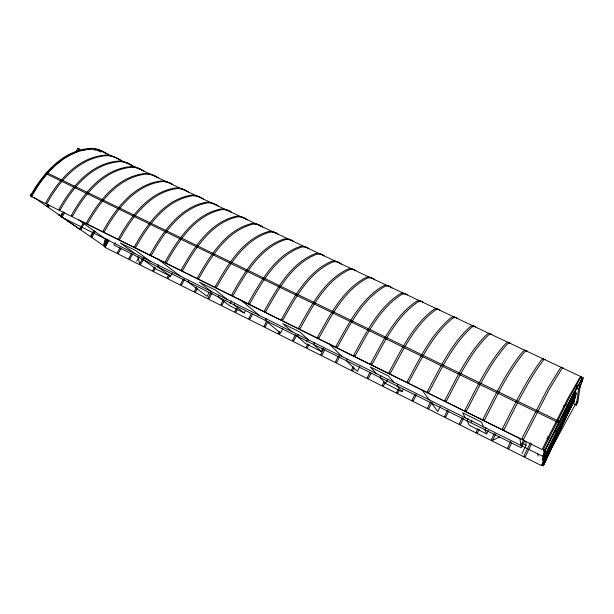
<?xml version="1.0" encoding="UTF-8"?>
<svg xmlns="http://www.w3.org/2000/svg" width="614" height="614" viewBox="0 0 614 614"><rect width="100%" height="100%" fill="white"/><g stroke="black" fill="none" stroke-linecap="round" stroke-linejoin="round"><path stroke-width="0.92" d="M537.933 456.11L538.017 454.045M544.342 456.501L542.715 459.84L543.674 460.523L542.699 460.032L543.106 455.849L544.365 453.278M542.86 462.519L543.559 462.864L542.86 462.519L544.119 459.794M543.804 453.247L544.58 453.631L543.804 453.247L545.055 450.515M575.487 392.108L544.111 456.57L543.083 456.056L544.319 453.531M574.681 397.342L573.867 403.981L576.346 405.156L577.82 402.132L580.207 385.815L578.158 384.855M574.911 395.447L575.379 391.663M545.324 456.555L544.802 460.73L543.82 460.239L544.288 456.056L545.324 456.563L576.293 393.075L575.264 392.584M545.93 458.42L546.506 454.145L545.47 453.631M576.346 405.156L578.58 389.153L580.207 385.815M104.879 239.959L103.536 245.416L104.265 245.777L105.478 245.308L107.066 238.869M104.265 245.777L105.854 239.33M576.661 385.753L577.444 386.122L576.078 389.092M573.215 402.477L575.126 395.47L574.098 394.971M574.22 400.412L575.172 396.959M576.078 393.666L575.149 392.814L576.078 393.666L545.293 456.778L544.265 456.263M576.293 393.075L574.328 400.19L544.802 460.73L576.815 401.771M581.036 378.308L581.143 377.917M582.064 378.792L582.179 378.401L580.084 382.683M579.271 388.424L582.717 379.529L582.548 378.293L574.052 392.76L566.031 408.087L545.163 449.862L543.359 465.75L573.814 400.973M544.495 451.459L577.644 386.191L544.495 451.459L543.375 450.899L544.035 449.394M573.683 401.241L543.336 465.635L541.962 464.944L543.528 461.743M543.643 462.35L542.308 465.044L542.837 464.077M553.928 442.963L543.244 465.512L543.766 464.545M557.082 436.117L559.93 430.069M561.971 425.74L564.903 419.661M565.632 417.965L573.438 401.533M530.289 442.94L523.957 455.964L525.315 456.647L531.578 443.769M60.617 216.65L545.439 457.637L575.226 395.47L574.95 395.876M554.511 442.226L555.24 440.706M557.512 422.693L558.349 420.981M558.31 423.084L559.147 421.365L47.938 173.271M544.603 453.408L545.432 451.704M576.193 388.677L577.444 386.122M556.768 430.905L557.558 429.293M542.699 460.032L544.38 456.586M543.812 460.769L541.448 465.619L104.833 247.319L108.486 240.665M575.379 396.368L545.086 458.497L544.073 457.99M575.287 396.705L545.032 458.904L544.027 458.405M543.574 462.687L544.411 460.984M566.438 415.801L567.275 414.097M569.347 409.837L573.092 402.162M574.305 400.09L544.825 460.538L543.843 460.047M524.77 440.445L521.179 447.767L113.92 245.017L115.194 242.683M521.984 453.646L526.106 445.242L525.799 441.573M510.733 441.458L507.609 447.798L508.96 448.473L511.692 442.924M523.734 439.693L520.872 445.518L519.912 438.496L78.607 219.85L105.278 238.861M494.308 433.645L491.33 439.662L492.666 440.33L499.558 436.999M492.666 440.33L495.79 434.029M477.861 428.664L476.165 432.087L477.492 432.747L479.189 429.324M484.822 429.662L486.012 427.252M468.106 418.357L466.909 420.751L469.395 425.31L486.649 433.914L488.337 430.506M462.265 417.704L459.295 423.652L460.607 424.312L463.578 418.357M470.662 422.77L471.92 420.229M447.522 410.344L444.551 416.269L445.848 416.921L448.819 410.996M559.139 421.404L558.51 422.678L47.155 174.246M430.552 401.909L427.59 407.796L428.879 408.44L432.425 401.61M440.192 406.668L437.728 411.572L431.634 403.191M415.072 394.196L412.109 400.059L413.383 400.696L416.346 394.833M399.215 390.481L397.949 392.983L396.682 392.346L398.371 389.023M380.88 375.783L380.012 377.487L385.554 383.489L402.009 391.694L403.268 389.215M383.996 381.854L382.307 385.162L383.558 385.792L385.247 382.476M385.554 383.489L387.657 379.375M397.841 384.41L397.051 385.968L402.009 391.694M369.789 372.698L367.256 377.648L368.5 378.27L371.033 373.32M543.375 450.899L544.242 449.21M353.257 366.527L351.569 369.805L352.804 370.419L354.071 367.963M359.773 366.65L357.325 371.424L346.434 360.771L347.294 359.083M339.657 356.673L336.71 362.375L335.49 361.769L338.437 356.059M324.959 349.358L322.02 355.038L320.807 354.431L323.747 348.752M307.852 343.894L306.171 347.117L307.376 347.716L309.057 344.492M314.36 342.704L313.493 344.37L321.283 351.431L322.949 348.215M295.472 334.684L292.533 340.302L293.722 340.9L296.662 335.275M297.26 336.288L298.128 334.63M306.831 341.2L307.668 339.603M279.094 331.568L278.257 333.164L279.431 333.755L280.276 332.159M282.939 328.421L280.506 333.064L265.263 320.362L266.123 318.72M266.606 321.306L264.097 326.072L265.263 326.663L267.773 321.889M251.326 313.7L248.823 318.443L249.982 319.019L252.492 314.276M234.717 303.101L233.857 304.721L244.211 312.994L245.454 310.638M236.543 308.328L234.87 311.475L236.022 312.05L237.695 308.896M219.229 295.403L218.369 297.015L229.214 305.511L244.211 312.994M223.051 300.607L220.971 304.521L222.107 305.097L224.194 301.175M230.043 303.953L231.701 300.837M209.282 292.187L207.041 296.378L187.846 281.818M210.917 292.594L208.008 298.043L209.136 298.611L212.053 293.154M187.838 281.811L188.698 280.222M196.511 287.383L194.431 291.259L195.551 291.827L197.217 288.718M183.44 278.925L180.531 284.32L181.644 284.881L184.553 279.477M157.583 266.568L158.496 264.88M157.859 266.89L158.719 265.317M168.842 274.565L167.185 277.643L168.29 278.196L169.948 275.118M143.093 259.538L156.209 269.101L170.554 276.254L172.196 273.199M142.348 258.847L139.624 263.866L140.706 264.404L143.438 259.384M143.077 259.53L143.937 257.964M154.605 267.082L152.779 270.444L153.876 270.989L155.695 267.627M131.565 253.475L128.84 258.479L129.922 259.016L132.647 254.019M136.722 261.265L138.941 257.182M120.083 247.764L117.358 252.738L118.433 253.275L121.158 248.294M107.88 239.583L104.25 246.191L105.316 246.721L108.939 240.112M80.887 229.536L79.237 228.538L80.887 229.536L84.563 222.874M95.162 231.34L91.962 237.165L90.565 236.306L93.297 231.348M91.962 237.165L91.102 236.567L94.318 230.734M79.981 228.907L83.673 222.237M64.716 212.536L62.405 216.696L60.656 215.637L62.022 213.173M62.405 216.696L61.431 216.021L63.749 211.853M76.274 151.052L77.832 148.25L79.851 149.194M49.534 205.437L48.613 207.095L48.038 206.811L47.002 206.089L47.923 204.439M48.613 207.095L47.577 206.373L48.506 204.715M107.289 154.214A103.344 51.215 -62.1 0 0 92.891 148.864C65.253 149.939 44.53 173.171 32.081 195.874L30.869 195.275C43.318 172.557 64.071 149.348 91.724 148.319A103.305 51.315 -62.1 0 1 104.672 152.625M45.467 174.338L46.672 172.189L47.263 172.473L46.457 173.908M545.439 457.637L545.777 457.092M30.869 195.275L33.478 191.407M39.227 182.895L44.86 175.458M49.619 170.124L36.341 186.595L30.915 196.28L542.07 449.532L567.781 398.639L579.37 378.285A118.095 3.722 -64.1 0 1 580.997 377.664M30.7 194.784L31.529 195.191L31.874 196.941L31.053 196.534L30.7 194.784L32.081 193.494M50.34 169.518L53.249 167.069M54.7 165.841L64.148 157.882L78.722 150.691L92.23 148.857A102.584 51.238 -62.1 0 1 106.015 153.669M56.749 163.293L58.276 162.288M68.991 155.258L71.285 153.753M563.307 406.199L566.753 404.534M82.683 150.223L85.315 149.409L87.104 149.54M94.241 150.054L97.818 150.315L100.942 152.095M103.728 152.211L581.082 376.72M576.523 388.194L578.58 389.153M79.091 149.801L79.889 150.184M555.632 431.343L556.376 431.703M547.504 436.907L549.223 437.751M546.775 438.427L548.494 439.271M47.002 206.089L47.577 206.373M522.698 443.546L526.106 445.242M58.944 214.862L58.176 214.478L78.538 228.446M60.656 215.637L61.431 216.021M59.159 215.161L59.926 215.537M543.106 455.849L544.134 456.363M67.225 220.756L67.985 221.132M68.162 221.401L68.975 221.815M544.05 458.19L545.055 458.704M69.152 222.084L69.912 222.46M76.888 227.449L77.633 227.825M90.565 236.306L91.102 236.567M321.283 351.431L305.588 343.602L297.268 336.295M34.008 197.455L105.048 246.736M134.965 253.62L120.29 242.929L135.824 250.642L150.016 261.103M157.875 266.898L170.554 276.254M158.005 259.192L180.547 276.285M211.661 291.757L199.512 282.24L215.829 290.338L227.441 299.609M241.486 300.553L259.461 315.527M77.832 148.25L79.298 149.494M80.066 150.668L78.523 149.563L79.49 150.392M292.103 331.76L282.747 323.54L299.908 332.059L308.665 339.995M98.908 150.96L97.242 149.785L98.133 150.599M329.388 344.101L342.282 356.711M376.566 373.757L370.319 366.995L388.378 375.96L393.973 382.415M422.064 390.02L429.309 399.983M465.366 417.919L462.565 412.761L481.606 422.217L483.678 427.022M484.822 429.67L486.649 433.914M137.866 256.475L139.647 263.92M545.309 359.658A117.773 7.391 -63.9 0 0 542.876 360.802C527.15 382 515.998 406.184 503.994 429.593L502.382 428.795C514.394 405.401 525.538 381.217 541.348 360.088A117.727 7.56 -63.9 0 1 543.82 358.96M374.747 279.9A112.132 25.957 -63.3 0 0 367.372 278.142C344.078 290.253 331.36 315.941 318.981 337.961L317.53 337.247C329.91 315.228 342.658 289.532 365.99 277.497A112.086 26.095 -63.3 0 1 372.253 278.265M188.513 192.121A106.045 43.962 -62.5 0 0 177.07 188.513C150.077 192.374 132.163 217.034 119.753 239.299L118.464 238.662C130.874 216.389 148.826 191.752 175.842 187.938A106.007 44.078 -62.5 0 1 187.308 191.553M218.277 206.135A106.997 41.23 -62.7 0 0 207.494 202.85C180.915 207.693 163.877 233.036 151.512 255.025L150.2 254.373C162.572 232.384 179.649 207.048 206.243 202.259A106.959 41.345 -62.7 0 1 217.049 205.552M391.993 288.119A112.692 24.184 -63.4 0 0 384.932 286.423C362.114 299.555 349.857 324.89 337.439 347.102L335.973 346.38C348.399 324.169 360.679 298.834 383.535 285.763A112.646 24.322 -63.4 0 1 389.437 286.354M510.595 343.341A116.629 11.298 -63.8 0 0 507.356 344.078C489.688 363.542 478.605 387.941 466.456 411.004L464.875 410.221C477.032 387.173 488.122 362.759 505.867 343.379A116.583 11.466 -63.8 0 1 509.136 342.65M491.991 334.592A116.023 13.362 -63.7 0 0 488.337 335.121C469.71 353.618 458.581 378.163 446.37 401.057L444.805 400.29C457.031 377.403 468.16 352.843 486.856 334.423A115.969 13.523 -63.7 0 1 490.548 333.909M355.99 270.62A111.556 27.753 -63.2 0 0 349.389 269.676C325.581 280.874 312.48 306.655 300.092 328.605L298.657 327.899C311.045 305.949 324.177 280.168 348.023 269.032A111.51 27.891 -63.2 0 1 354.654 269.991M323.916 255.531A110.505 30.969 -63.1 0 0 316.655 254.265C292.134 263.744 278.035 289.839 265.739 311.597L264.335 310.907C276.63 289.14 290.76 263.053 315.312 253.628A110.466 31.099 -63.1 0 1 323.862 255.892M563.376 368.154A118.364 5.326 -64 0 0 561.365 369.505L549.323 389.261L523.558 439.279L521.931 438.473L547.726 388.493L559.822 368.784A118.318 5.503 -64 0 1 561.871 367.448M579.47 388.048A119.039 3.032 -64.1 0 0 581.757 379.076L570.529 399.361L545.155 449.947L543.505 449.133L568.917 398.586L580.207 378.347A118.993 3.208 -64.1 0 1 581.78 376.773M172.496 184.3A105.57 45.267 -62.4 0 0 162.319 181.552C135.172 184.883 116.775 209.336 104.365 231.662L103.091 231.033C115.501 208.699 133.944 184.269 161.091 180.976A105.531 45.375 -62.4 0 1 172.749 184.668M293.408 241.187A109.507 33.97 -63 0 0 285.533 239.613C260.344 247.642 245.408 273.714 233.128 295.449L231.754 294.766C244.034 273.03 259.008 246.958 284.221 238.992A109.469 34.092 -63 0 1 292.118 240.581M203.564 199.212A106.514 42.581 -62.6 0 0 192.458 195.774C165.696 200.034 148.181 225.215 135.809 247.25L134.512 246.605C146.884 224.563 164.437 199.397 191.215 195.183A106.475 42.696 -62.6 0 1 200.87 197.662M247.542 219.935A107.957 38.498 -62.8 0 0 237.296 216.888C211.139 222.928 195.022 248.54 182.657 270.444L181.322 269.784C193.686 247.872 209.842 222.268 236.022 216.281A107.91 38.621 -62.8 0 1 246.298 219.351M120.689 160.323A103.804 50.003 -62.1 0 0 107.327 155.664C79.766 157.176 59.535 180.693 47.094 203.311L45.866 202.704C58.307 180.079 78.584 156.578 106.145 155.112A103.766 50.102 -62.1 0 1 119.53 159.778M309.003 248.524A110.021 32.442 -63.1 0 0 301.443 247.104C276.584 255.861 262.086 281.964 249.798 303.707L248.409 303.017C260.689 281.273 275.226 255.178 300.116 246.475A109.975 32.573 -63.1 0 1 307.706 247.91M262.685 227.057A108.448 37.063 -62.9 0 0 252.791 224.179C226.881 230.879 211.231 256.591 198.859 278.464L197.508 277.797C209.881 255.923 225.568 230.212 251.502 223.573A108.409 37.178 -62.9 0 1 261.426 226.466M423.1 302.18A113.751 20.799 -63.5 0 0 417.919 301.95C396.26 316.793 384.525 341.906 372.145 364.286L370.649 363.549C383.036 341.177 394.787 316.049 416.499 301.282A113.705 20.945 -63.5 0 1 421.711 301.528M132.486 165.726A104.211 48.936 -62.2 0 0 119.983 161.62C92.499 163.524 72.69 187.285 60.264 209.827L59.028 209.213C71.454 186.664 91.302 162.925 118.794 161.06A104.173 49.036 -62.2 0 1 131.319 165.181M158.358 177.899A105.055 46.656 -62.4 0 0 146.401 174.061C119.116 176.84 100.189 201.047 87.779 223.45L86.513 222.828C98.931 200.417 117.896 176.226 145.188 173.493A105.017 46.764 -62.4 0 1 157.176 177.339M475.75 326.94A115.478 15.143 -63.7 0 0 471.729 327.293C452.318 344.93 441.113 369.605 428.848 392.369L427.306 391.602C439.57 368.853 450.783 344.162 470.263 326.602A115.432 15.296 -63.7 0 1 474.315 326.264M457.077 318.159A114.864 17.169 -63.6 0 0 452.641 318.305C432.379 334.952 421.035 359.789 408.724 382.399L407.197 381.647C419.515 359.044 430.874 334.193 451.198 317.622A114.818 17.322 -63.6 0 1 455.665 317.492M230.956 211.815A107.458 39.918 -62.7 0 0 221.869 209.62C195.482 215.03 178.897 240.519 166.532 262.454L165.204 261.802C177.569 239.859 194.201 214.386 220.603 209.021A107.419 40.033 -62.7 0 1 231.225 212.26M144.129 171.206A104.595 47.915 -62.3 0 0 131.872 167.223C104.48 169.51 85.062 193.479 72.644 215.959L71.393 215.337C83.819 192.85 103.267 168.904 130.675 166.655A104.557 48.015 -62.3 0 1 142.962 170.654M407.312 294.758A113.237 22.465 -63.4 0 0 401.794 294.359C379.552 308.366 367.579 333.594 355.176 355.89L353.695 355.153C366.097 332.865 378.094 307.629 400.389 293.699A113.191 22.603 -63.4 0 1 405.938 294.114M277.958 233.911A108.993 35.466 -62.9 0 0 269.776 232.176C244.288 239.498 228.907 265.524 216.635 287.268L215.268 286.592C227.541 264.849 242.96 238.831 268.471 231.562A108.954 35.589 -62.9 0 1 276.676 233.312M527.326 351.208A117.182 9.425 -63.9 0 0 524.479 352.144C507.724 372.452 496.626 396.736 484.546 419.961L482.949 419.178C495.037 395.961 506.136 371.67 522.974 351.431A117.136 9.594 -63.9 0 1 525.853 350.517M440.054 310.154A114.304 18.996 -63.6 0 0 435.242 310.108C414.258 325.85 402.738 350.832 390.381 373.32L388.877 372.575C401.226 350.087 412.761 325.098 433.806 309.433A114.265 19.149 -63.5 0 1 438.649 309.494M341.238 264.143A111.027 29.372 -63.2 0 0 332.98 261.955C308.857 272.225 295.165 298.281 282.877 320.086L281.458 319.38C293.753 297.583 307.468 271.526 331.629 261.311A110.988 29.503 -63.2 0 1 339.918 263.521M545.731 457.445L545.347 458.374L573.545 401.61L545.731 457.445"/></g></svg>
